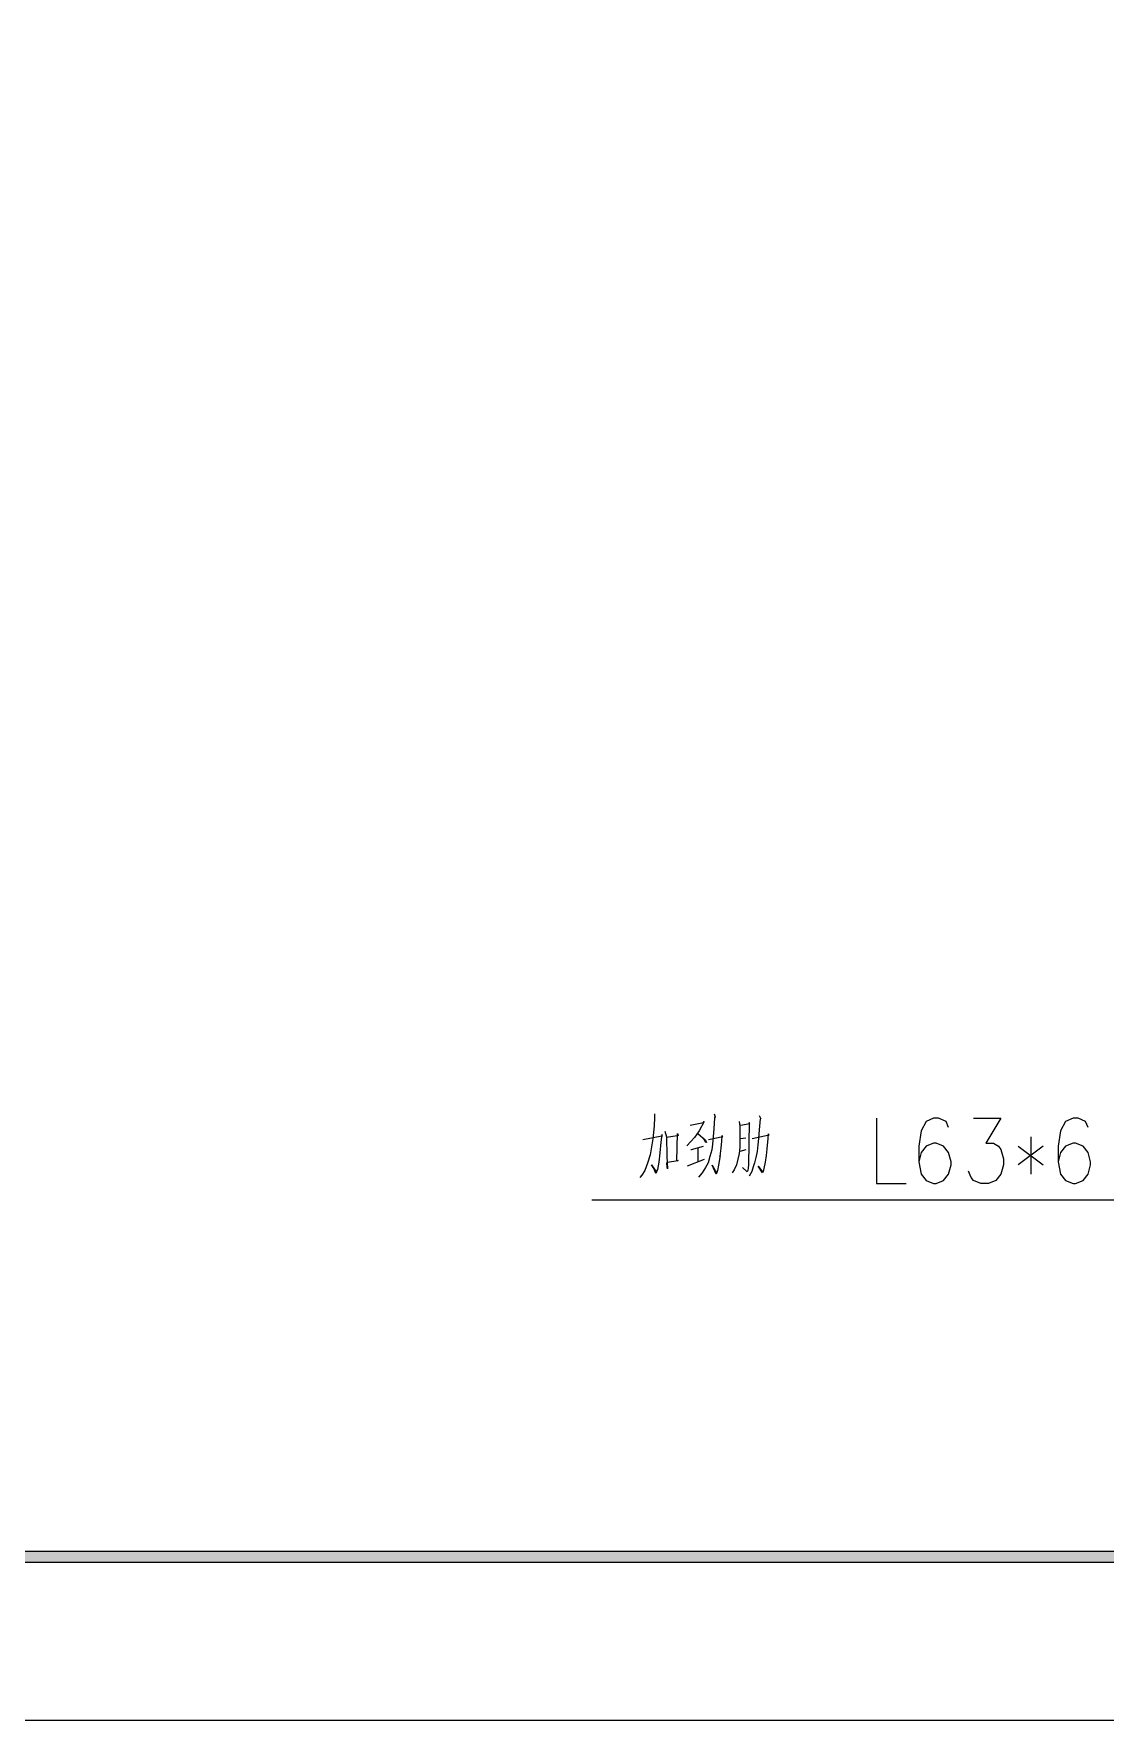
# Model space of a CAD drawing. Header units: millimetres. Extents: x 0 to 586, y 0 to 414.
# Drawn here: x 181.8 to 246.4, y 0 to 101.8 of the extents above; entities that cross this region are included whole.
import ezdxf

# ---------------------------------------------------------------- set-up
doc = ezdxf.new("R2010")
doc.units = ezdxf.units.MM

msp = doc.modelspace()

# ---------------------------------------------------------------- hatches: boundary and pattern name
h = msp.add_hatch(color=0)
h.dxf.hatch_style = 2
h.paths.add_polyline_path([(24.302861, 9.514417), (24.994306, 10.205861), (575.429944, 10.205861), (576.117861, 9.514417)])

# ---------------------------------------------------------------- linework, layer by layer
at = {"color": 0, "lineweight": 0}
for points in [[(0, 0), (585.632278, 0), (585.632278, 414.0835), (0, 414.0835)], [(24.302861, 9.514417), (24.994306, 10.205861), (575.429944, 10.205861), (576.117861, 9.514417)]]:
    msp.add_lwpolyline(points, close=True, dxfattribs=at)
for points in [[(219.212583, 36.593639), (219.212583, 36.343167), (219.191417, 35.8775), (219.127917, 35.256611), (219.127917, 35.196639), (219.060889, 34.730972), (218.951528, 34.110083), (218.799833, 33.612667), (218.626972, 33.17875), (218.454111, 32.896528), (218.323583, 32.741306)], [(221.364528, 35.90925), (222.168861, 36.064472), (222.214722, 36.127972), (221.907806, 35.567056), (221.625583, 35.164889), (221.410389, 34.914417), (221.1705, 34.667472)], [(222.8215, 36.593639), (222.867361, 36.406667), (222.842667, 36.343167), (222.800333, 35.694056), (222.758, 35.228389), (222.712139, 34.759194), (222.669806, 34.420528), (222.560444, 34.014833), (222.451083, 33.644417), (222.299389, 33.362194), (222.084194, 33.023528), (221.865472, 32.773056)], [(224.320806, 36.127972), (224.366667, 35.849278), (224.366667, 35.101389), (224.366667, 34.57575), (224.320806, 34.201806), (224.236139, 33.859611), (224.169111, 33.517417), (224.017417, 33.206972), (223.908056, 33.023528)], [(224.409, 35.90925), (224.973444, 36.0045), (224.931111, 36.064472), (224.888778, 33.517417), (224.864083, 33.333972), (224.842917, 33.17875), (224.800583, 33.0835), (224.518361, 33.362194)], [(225.537889, 36.498389), (225.626083, 36.283194), (225.58375, 36.283194), (225.537889, 35.630556), (225.495556, 35.101389), (225.453222, 34.730972), (225.407361, 34.325278), (225.322694, 33.954861), (225.255667, 33.644417), (225.171, 33.393944), (225.082806, 33.11525), (224.931111, 32.836556)], [(232.607556, 36.325528), (232.607556, 32.381472), (234.41025, 32.381472)], [(236.964361, 35.764611), (236.812667, 36.138556), (236.361111, 36.325528), (236.06125, 36.325528), (235.609694, 36.138556), (235.309833, 35.574111), (235.161667, 34.635722), (235.161667, 33.697333), (235.309833, 32.945917), (235.609694, 32.571972), (236.06125, 32.381472), (236.212944, 32.381472), (236.6645, 32.571972), (236.964361, 32.945917), (237.112528, 33.510361), (237.112528, 33.697333), (236.964361, 34.261778), (236.6645, 34.635722), (236.212944, 34.822694), (236.06125, 34.822694), (235.609694, 34.635722), (235.309833, 34.261778), (235.161667, 33.697333)], [(238.467194, 36.325528), (240.118194, 36.325528), (239.218611, 34.822694), (239.666639, 34.822694), (239.9665, 34.635722), (240.118194, 34.44875), (240.269889, 33.884306), (240.269889, 33.510361), (240.118194, 32.945917), (239.818333, 32.571972), (239.366778, 32.381472), (238.915222, 32.381472), (238.467194, 32.571972), (238.3155, 32.758944), (238.163806, 33.132889)], [(245.378111, 35.764611), (245.226417, 36.138556), (244.774861, 36.325528), (244.475, 36.325528), (244.023444, 36.138556), (243.723583, 35.574111), (243.575417, 34.635722), (243.575417, 33.697333), (243.723583, 32.945917), (244.023444, 32.571972), (244.475, 32.381472), (244.626694, 32.381472), (245.074722, 32.571972), (245.378111, 32.945917), (245.526278, 33.510361), (245.526278, 33.697333), (245.378111, 34.261778), (245.074722, 34.635722), (244.626694, 34.822694), (244.475, 34.822694), (244.023444, 34.635722), (243.723583, 34.261778), (243.575417, 33.697333)], [(218.517611, 35.041417), (219.650028, 35.256611), (219.692361, 35.256611), (219.650028, 35.351861), (219.604167, 34.886194), (219.540667, 34.233556), (219.473639, 33.672639), (219.388972, 33.238722), (219.300778, 32.991778), (219.237278, 33.147), (219.127917, 33.362194), (219.039722, 33.517417), (219.321944, 33.0835), (219.367806, 33.206972)], [(219.844056, 35.538833), (219.93225, 35.196639), (219.953417, 34.046583), (219.99575, 33.270472), (219.953417, 33.580917), (219.974583, 33.672639), (220.648389, 33.767889), (220.560194, 33.736139), (220.606056, 35.411833), (220.648389, 35.288361), (220.584889, 35.256611), (219.93225, 35.164889)], [(221.410389, 34.44875), (221.452722, 34.44875), (222.168861, 34.635722)], [(221.823139, 35.411833), (222.299389, 35.009667), (222.34525, 34.854444), (222.320556, 34.886194), (222.168861, 35.133139)], [(222.475778, 35.041417), (223.343611, 35.228389), (223.280111, 35.288361), (223.255417, 34.946167), (223.213083, 34.51225), (223.149583, 34.046583), (223.17075, 34.078333), (223.082556, 33.489194), (223.019056, 33.17875), (222.952028, 32.991778), (222.930861, 32.960028), (222.690972, 33.489194), (222.952028, 33.023528)], [(224.733556, 35.133139), (224.409, 35.073167)], [(225.103972, 35.101389), (226.127028, 35.320111), (226.081167, 35.383611), (226.06, 35.101389), (225.9965, 34.4805), (225.950639, 34.078333), (225.887139, 33.672639), (225.820111, 33.302222), (225.777778, 33.11525), (225.735444, 33.023528), (225.474389, 33.425694), (225.735444, 33.0835)], [(241.169472, 34.635722), (242.672306, 33.510361)], [(242.672306, 34.635722), (241.169472, 33.510361)], [(241.920889, 35.200167), (241.920889, 32.945917)], [(221.212833, 33.457444), (222.235889, 33.859611)], [(221.823139, 34.51225), (221.823139, 33.672639)], [(224.733556, 34.420528), (224.366667, 34.325278)], [(215.430806, 31.397222), (257.630083, 31.397222)]]:
    msp.add_lwpolyline(points, dxfattribs=at)

doc.saveas('drawing.dxf')
